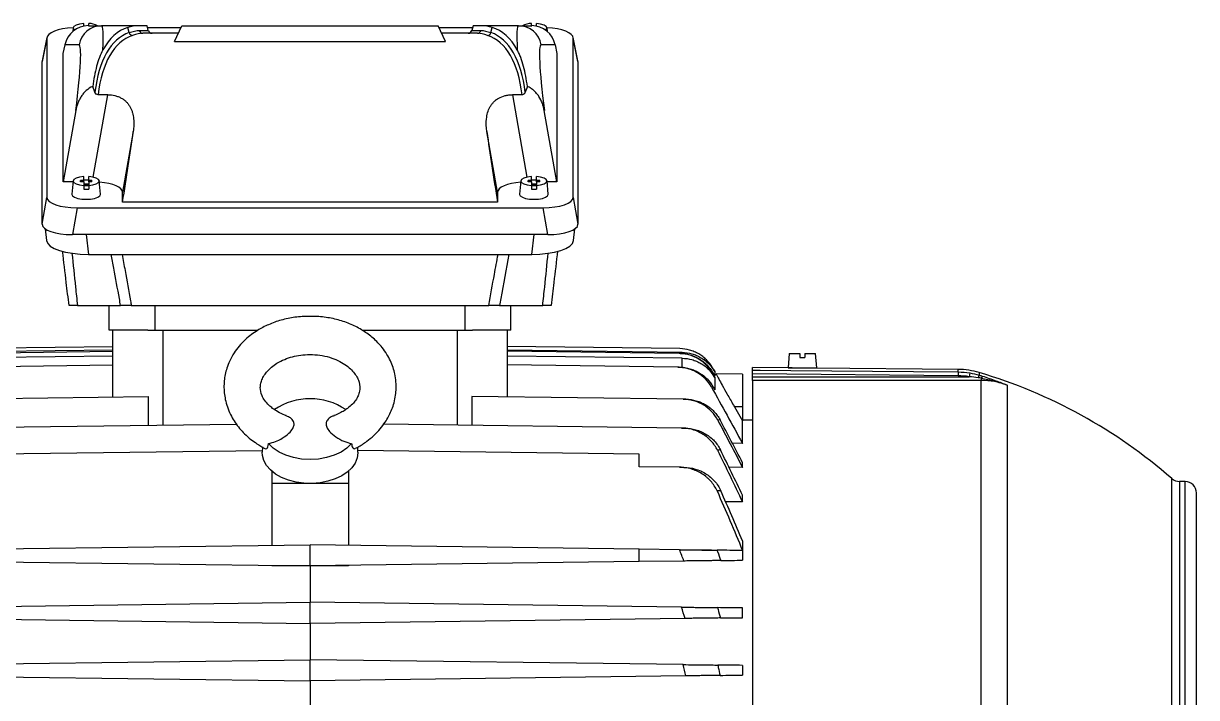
# Model space of a CAD drawing. Extents: x 49 to 1791, y 27 to 1041.
# Drawn here: x 232.2 to 538.8, y 534.9 to 710.9 of the extents above; entities that cross this region are included whole.
import ezdxf

# ---------------------------------------------------------------- set-up
doc = ezdxf.new("R2010")
doc.units = 0
doc.layers.get('0').update_dxf_attribs({"linetype": 'CONTINUOUS'})

msp = doc.modelspace()

# ---------------------------------------------------------------- linework, layer by layer
at = {"color": 7, "linetype": 'CONTINUOUS'}
for p, q in [((245.21, 709.83), (245.11, 708.82)), ((247.98, 710.25), (247.98, 710.94)), ((249.19, 710.37), (252.66, 710.37)), ((249.28, 710.37), (249.28, 710.94)), ((262.04, 710.37), (252.66, 710.37)), ((259.86, 708.56), (259.53, 709.91)), ((264.53, 710.37), (262.04, 710.37)), ((272.72, 708.37), (263.41, 708.37)), ((264.86, 709.11), (264.53, 710.37)), ((273.4, 709.83), (264.67, 709.83)), ((271.73, 706.26), (273.65, 710.37)), ((273.65, 710.37), (340.61, 710.37)), ((342.53, 706.26), (340.61, 710.37)), ((349.59, 709.83), (340.86, 709.83)), ((350.85, 708.37), (341.54, 708.37)), ((349.73, 710.37), (349.4, 709.11)), ((352.22, 710.37), (349.73, 710.37)), ((361.6, 710.37), (352.22, 710.37)), ((354.4, 708.56), (354.73, 709.91)), ((361.6, 710.37), (365.07, 710.37)), ((364.98, 710.37), (364.98, 710.94)), ((366.28, 710.25), (366.28, 710.94)), ((369.15, 708.82), (369.05, 709.83)), ((238.36, 707.13), (237.13, 700.98)), ((238.38, 707.32), (237.15, 701.17)), ((238.36, 707.13), (238.36, 665.48)), ((242.63, 703.07), (243.09, 705.35)), ((246.75, 705.35), (243.09, 705.35)), ((271.73, 706.26), (342.53, 706.26)), ((371.17, 705.35), (367.51, 705.35)), ((371.17, 705.35), (371.63, 703.07)), ((377.11, 701.17), (375.88, 707.32)), ((375.9, 665.48), (375.9, 707.13)), ((377.13, 700.98), (375.9, 707.13)), ((242.63, 669.55), (242.63, 703.07)), ((371.63, 703.07), (371.63, 669.55)), ((237.13, 658.48), (237.13, 700.98)), ((377.13, 700.98), (377.13, 658.48)), ((250.91, 692.98), (250.34, 694.48)), ((363.92, 694.48), (363.35, 692.98)), ((254.27, 692.33), (251.75, 692.33)), ((362.51, 692.33), (359.99, 692.33)), ((245.92, 688.19), (242.63, 669.55)), ((371.63, 669.55), (368.34, 688.19)), ((260.93, 682.72), (258.13, 666.85)), ((356.13, 666.85), (353.33, 682.72)), ((245.18, 669.55), (242.63, 669.55)), ((245.21, 669.81), (244.88, 666.34)), ((247.98, 669.95), (247.13, 669.95)), ((247.13, 669.61), (247.13, 669.95)), ((247.13, 669.95), (247.42, 669.61)), ((247.98, 669.61), (247.13, 669.61)), ((247.98, 669.95), (247.98, 670.93)), ((247.98, 669.61), (247.98, 669.95)), ((247.98, 669.61), (247.98, 668.63)), ((247.98, 669.01), (248.13, 669.01)), ((247.98, 668.95), (248.13, 668.77)), ((247.98, 668.67), (248.13, 668.67)), ((247.98, 668.63), (247.98, 667.66)), ((248.13, 669.08), (249.13, 669.08)), ((248.13, 669.01), (248.13, 669.08)), ((248.13, 669.01), (248.13, 668.77)), ((248.13, 668.67), (248.13, 668.77)), ((249.13, 668.77), (248.13, 668.77)), ((248.13, 668.6), (248.13, 668.67)), ((248.13, 668.6), (249.13, 668.6)), ((249.13, 669.01), (249.13, 669.08)), ((249.13, 669.01), (249.13, 668.77)), ((249.13, 669.01), (249.28, 669.01)), ((249.28, 668.95), (249.13, 668.77)), ((249.13, 668.67), (249.13, 668.77)), ((249.13, 668.6), (249.13, 668.67)), ((249.13, 668.67), (249.28, 668.67)), ((249.28, 669.95), (249.28, 670.93)), ((250.13, 669.95), (249.28, 669.95)), ((249.28, 669.61), (249.28, 669.95)), ((249.28, 669.61), (249.28, 668.63)), ((250.13, 669.61), (249.28, 669.61)), ((249.28, 668.63), (249.28, 667.66)), ((250.13, 669.95), (249.84, 669.61)), ((250.13, 669.61), (250.13, 669.95)), ((252.38, 666.34), (252.05, 669.81)), ((362.21, 669.81), (361.88, 666.34)), ((364.98, 669.95), (364.13, 669.95)), ((364.13, 669.61), (364.13, 669.95)), ((364.13, 669.95), (364.42, 669.61)), ((364.98, 669.61), (364.13, 669.61)), ((364.98, 669.95), (364.98, 670.93)), ((364.98, 669.61), (364.98, 669.95)), ((364.98, 669.61), (364.98, 668.63)), ((364.98, 669.01), (365.13, 669.01)), ((364.98, 668.95), (365.13, 668.77)), ((364.98, 668.67), (365.13, 668.67)), ((364.98, 668.63), (364.98, 667.66)), ((365.13, 669.08), (366.13, 669.08)), ((365.13, 669.01), (365.13, 669.08)), ((365.13, 669.01), (365.13, 668.77)), ((365.13, 668.67), (365.13, 668.77)), ((366.13, 668.77), (365.13, 668.77)), ((365.13, 668.6), (365.13, 668.67)), ((365.13, 668.6), (366.13, 668.6)), ((366.13, 669.01), (366.13, 669.08)), ((366.13, 669.01), (366.13, 668.77)), ((366.13, 669.01), (366.28, 669.01)), ((366.28, 668.95), (366.13, 668.77)), ((366.13, 668.67), (366.13, 668.77)), ((366.13, 668.6), (366.13, 668.67)), ((366.13, 668.67), (366.28, 668.67)), ((366.28, 669.95), (366.28, 670.93)), ((367.13, 669.95), (366.28, 669.95)), ((366.28, 669.61), (366.28, 669.95)), ((366.28, 669.61), (366.28, 668.63)), ((367.13, 669.61), (366.28, 669.61)), ((366.28, 668.63), (366.28, 667.66)), ((367.13, 669.95), (366.84, 669.61)), ((367.13, 669.61), (367.13, 669.95)), ((369.38, 666.34), (369.05, 669.81)), ((371.63, 669.55), (369.08, 669.55)), ((237.13, 658.48), (238.36, 665.48)), ((258.13, 664.25), (258.13, 666.85)), ((356.13, 666.85), (356.13, 664.25)), ((375.9, 665.48), (377.13, 658.48)), ((246.24, 662.79), (245.01, 655.79)), ((246.24, 662.79), (368.02, 662.79)), ((356.13, 664.25), (258.13, 664.25)), ((369.25, 655.79), (368.02, 662.79)), ((237.91, 657.3), (238.27, 654.21)), ((375.99, 654.21), (376.35, 657.3)), ((369.25, 655.79), (245.01, 655.79)), ((249.2, 650.62), (365.06, 650.62)), ((246.34, 637.3), (257.62, 637.3)), ((254.63, 630.8), (254.63, 637.3)), ((260.42, 637.3), (353.84, 637.3)), ((266.63, 630.8), (266.63, 637.3)), ((347.63, 630.8), (347.63, 637.3)), ((356.64, 637.3), (367.92, 637.3)), ((359.63, 630.8), (359.63, 637.3)), ((264.71, 630.8), (254.63, 630.8)), ((255.63, 613.4), (255.63, 630.8)), ((264.71, 630.8), (268.63, 630.8)), ((268.63, 630.8), (293.47, 630.8)), ((320.78, 630.8), (345.63, 630.8)), ((345.63, 630.8), (349.55, 630.8)), ((359.63, 630.8), (349.55, 630.8)), ((358.63, 630.8), (358.63, 613.4)), ((255.63, 625.61), (209.92, 625.02)), ((210.49, 626.01), (255.63, 626.6)), ((403.77, 626.01), (358.63, 626.6)), ((404.34, 625.02), (358.63, 625.61)), ((255.63, 624.01), (209.92, 623.5)), ((210.71, 624.75), (255.63, 625.34)), ((403.55, 624.75), (358.63, 625.34)), ((404.34, 623.5), (358.63, 624.01)), ((432.35, 624.7), (432.03, 621)), ((432.35, 624.7), (435.13, 624.7)), ((435.13, 624.7), (435.13, 623.7)), ((435.13, 623.7), (436.43, 623.7)), ((436.43, 624.7), (436.43, 623.7)), ((436.43, 624.7), (439.21, 624.7)), ((439.53, 621), (439.21, 624.7)), ((211.01, 621.15), (255.63, 621.74)), ((403.25, 621.15), (358.63, 621.74)), ((412.87, 618.46), (412.16, 619.69)), ((412.87, 620.02), (412.3, 621.01)), ((412.39, 619.7), (412.87, 618.86)), ((412.87, 620.02), (412.87, 618.86)), ((420.13, 619.32), (413.24, 619.41)), ((420.13, 619.32), (420.13, 610.8)), ((432.82, 620.96), (422.78, 621.05)), ((422.78, 620.39), (422.78, 621.05)), ((476.47, 618.92), (422.78, 619.39)), ((422.78, 618.67), (422.78, 619.39)), ((432.03, 621), (435.78, 621)), ((435.78, 621), (439.53, 621)), ((476.48, 620.58), (438.74, 620.91)), ((476.48, 619.92), (476.47, 618.92)), ((479.54, 619.65), (479.38, 618.67)), ((412.87, 618.46), (412.87, 615.24)), ((422.78, 618.67), (479.38, 618.67)), ((422.78, 617.68), (422.78, 618.67)), ((482.51, 617.68), (422.78, 617.68)), ((422.78, 617.68), (422.78, 505.68)), ((482.51, 618.27), (482.51, 617.68)), ((482.51, 505.68), (482.51, 617.68)), ((489.28, 616.49), (489.28, 505.69)), ((209.66, 612.8), (264.88, 613.52)), ((264.88, 605.98), (264.88, 613.52)), ((349.38, 613.52), (349.38, 605.98)), ((404.6, 612.8), (349.38, 613.52)), ((412.47, 615.96), (412.87, 615.24)), ((418.02, 610.8), (420.13, 607.14)), ((420.13, 610.8), (418.02, 610.8)), ((420.13, 610.8), (420.13, 607.14)), ((422.78, 607.28), (420.13, 607.33)), ((420.13, 601.26), (420.13, 607.14)), ((210.06, 605.26), (287.88, 606.28)), ((404.2, 605.26), (326.37, 606.28)), ((420.13, 601.26), (417.46, 601.3)), ((221.13, 598.46), (294.65, 599.42)), ((294.68, 600.32), (294.63, 598.99)), ((319.63, 598.99), (319.58, 600.3)), ((393.13, 598.46), (319.61, 599.42)), ((393.13, 595.16), (393.13, 598.46)), ((403.69, 595.02), (393.13, 595.16)), ((420.13, 594.98), (416.57, 595.03)), ((420.13, 594.98), (420.13, 596.22)), ((297.13, 593.99), (297.13, 590.78)), ((317.13, 593.99), (317.13, 590.78)), ((317.13, 590.78), (297.13, 590.78)), ((297.13, 590.78), (297.13, 574.62)), ((317.13, 590.78), (317.13, 574.62)), ((535.78, 591.3), (534.3, 591.3)), ((420.13, 585.95), (415.7, 586.01)), ((420.13, 585.95), (420.13, 587.71)), ((538.78, 393.3), (538.78, 588.3)), ((221.13, 573.62), (307.13, 574.75)), ((307.13, 569.25), (307.13, 574.75)), ((393.13, 573.62), (307.13, 574.75)), ((393.13, 570.37), (393.13, 573.62)), ((403.69, 573.48), (393.13, 573.62)), ((420.13, 573.29), (403.95, 573.48)), ((420.13, 575.76), (420.13, 573.29)), ((420.13, 573.27), (420.13, 570.73)), ((221.13, 570.37), (307.13, 569.25)), ((393.13, 570.37), (307.13, 569.25)), ((404.81, 570.53), (393.13, 570.37)), ((297.13, 569.38), (297.13, 569.25)), ((307.13, 569.25), (297.13, 569.25)), ((307.13, 569.25), (307.13, 559.75)), ((317.13, 569.25), (307.13, 569.25)), ((317.13, 569.38), (317.13, 569.25)), ((210.06, 558.48), (307.13, 559.75)), ((307.13, 554.25), (307.13, 559.75)), ((404.2, 558.48), (307.13, 559.75)), ((420.13, 555.73), (420.13, 558.27)), ((209.15, 555.53), (307.13, 554.25)), ((405.11, 555.53), (307.13, 554.25)), ((307.13, 554.25), (307.13, 544.75)), ((209.66, 543.47), (307.13, 544.75)), ((307.13, 539.25), (307.13, 544.75)), ((404.6, 543.47), (307.13, 544.75)), ((420.13, 543.27), (420.13, 540.73)), ((208.95, 540.53), (307.13, 539.25)), ((405.31, 540.53), (307.13, 539.25)), ((307.13, 539.25), (307.13, 529.75))]:
    msp.add_line(p, q, dxfattribs=at)
at = {"color": 8, "linetype": 'CONTINUOUS'}
for p, q in [((262.49, 709.11), (264.86, 709.11)), ((349.4, 709.11), (351.77, 709.11)), ((250.47, 670.77), (254.27, 692.33)), ((359.99, 692.33), (363.79, 670.77)), ((248.6, 655.79), (249.2, 650.62)), ((365.06, 650.62), (365.66, 655.79)), ((268.63, 630.8), (268.63, 606.03)), ((345.63, 606.03), (345.63, 630.8)), ((404.34, 624.8), (404.34, 625.02)), ((404.34, 621.15), (404.34, 623.5)), ((476.48, 619.92), (476.48, 620.58)), ((481.99, 619.76), (481.99, 619.08)), ((532.33, 389.56), (532.33, 592.04)), ((534.3, 591.3), (534.3, 390.3)), ((535.78, 390.3), (535.78, 591.3))]:
    msp.add_line(p, q, dxfattribs=at)
at = {"color": 7, "linetype": 'CONTINUOUS', "flags": 128}
for points in [[(247.98, 710.94), (246.88, 710.8), (245.99, 710.54), (245.41, 710.19), (245.2, 709.79), (245.41, 709.4), (245.63, 709.23)], [(368.63, 709.23), (368.85, 709.4), (369.06, 709.79), (368.85, 710.19), (368.27, 710.54), (367.38, 710.8), (366.28, 710.94)], [(247.98, 670.93), (246.88, 670.78), (245.99, 670.52), (245.41, 670.17), (245.2, 669.78), (245.41, 669.38), (245.99, 669.03), (246.88, 668.77), (247.98, 668.63)], [(249.28, 668.63), (250.38, 668.77), (251.27, 669.03), (251.85, 669.38), (252.06, 669.78), (251.85, 670.17), (251.27, 670.52), (250.38, 670.78), (249.28, 670.93)], [(364.98, 670.93), (363.88, 670.78), (362.99, 670.52), (362.41, 670.17), (362.2, 669.78), (362.41, 669.38), (362.99, 669.03), (363.88, 668.77), (364.98, 668.63)], [(366.28, 668.63), (367.38, 668.77), (368.27, 669.03), (368.85, 669.38), (369.06, 669.78), (368.85, 670.17), (368.27, 670.52), (367.38, 670.78), (366.28, 670.93)], [(244.88, 666.34), (244.88, 666.3), (245.06, 665.9), (245.6, 665.55), (246.43, 665.26), (247.47, 665.08), (248.63, 665.02), (249.79, 665.08), (250.83, 665.26), (251.66, 665.55), (252.2, 665.9), (252.38, 666.3), (252.38, 666.34)], [(361.88, 666.34), (361.88, 666.3), (362.06, 665.9), (362.6, 665.55), (363.43, 665.26), (364.47, 665.08), (365.63, 665.02), (366.79, 665.08), (367.83, 665.26), (368.66, 665.55), (369.2, 665.9), (369.38, 666.3), (369.38, 666.34)], [(422.78, 620.39), (424.78, 620.37), (432.78, 620.3), (464.78, 620.02), (476.48, 619.92)], [(317.97, 601.22), (316.76, 600.03), (315.24, 599), (313.45, 598.16), (311.46, 597.55), (309.33, 597.17), (307.13, 597.04), (304.93, 597.17), (302.8, 597.55), (300.81, 598.16), (299.02, 599), (297.5, 600.03), (296.29, 601.22)], [(319.63, 598.99), (319.63, 598.81), (319.45, 597.45), (318.92, 596.13), (318.04, 594.89), (316.86, 593.76), (315.39, 592.78), (313.68, 591.97), (311.79, 591.36), (309.76, 590.96), (307.66, 590.78), (305.54, 590.84), (303.47, 591.13), (301.5, 591.64), (299.7, 592.35), (298.11, 593.25), (296.77, 594.31), (295.74, 595.5), (295.03, 596.79), (294.68, 598.13), (294.63, 598.99)]]:
    msp.add_lwpolyline(points, dxfattribs=at)
at = {"color": 7, "linetype": 'CONTINUOUS'}
for centre, radius, start, end in [((252.66, 704.38), 5.99, 90.0408, 170.6705), ((249.23, 705.7), 5.24, 62.8977, 89.42), ((260.83, 708.83), 1.01, 195.7312, 264.2164), ((263.43, 709.33), 0.962, 193.2799, 269.0569), ((265.83, 709.37), 1, 195, 270), ((348.43, 709.37), 1, 270, 345), ((350.83, 709.33), 0.962, 270.9431, 346.7201), ((353.43, 708.83), 1.01, 275.7836, 344.2688), ((361.6, 704.38), 5.99, 9.3295, 89.9592), ((365.03, 705.7), 5.24, 90.58, 117.1023), ((248.63, 659.86), 10.18, 86.34, 93.66), ((365.63, 659.86), 10.18, 86.34, 93.66), ((248.63, 677.82), 10.18, 266.34, 273.66), ((365.63, 677.82), 10.18, 266.34, 273.66), ((476.31, 600.58), 20, 73.4951, 89.5), ((443.78, 490.8), 134.5, 48.8272, 73.4951), ((484.29, 617.73), 2.66, 149.4166, 165.3526), ((483.89, 617.91), 1.42, 139.6827, 165.0467), ((307.13, 596.21), 16.72, 56.0988, 123.8956), ((534.3, 594.3), 3, 228.8272, 270), ((535.78, 588.3), 3, 0, 90)]:
    msp.add_arc(centre, radius, start, end, dxfattribs=at)
for centre, major_axis, ratio, start_param, end_param in [((246.49, 707.05), (8.12, -0.09), 0.341823, 1.733601, 3.145584), ((248.98, 704.37), (4.47, 4.17), 0.965767, 0.802769, 2.209656), ((276.88, 663.11), (-17.21, 45.38), 0.438201, 6.27378, 6.982569), ((245.86, 663.37), (6.81, 47), 0.051529, 5.765691, 6.290653), ((276.6, 663.37), (-17.58, 46.36), 0.438201, 6.25792, 6.643505), ((337.38, 663.11), (17.21, 45.38), 0.438201, 5.583802, 6.292591), ((337.66, 663.37), (17.58, 46.36), 0.438201, 5.922866, 6.308451), ((368.4, 663.37), (-6.81, 47), 0.051529, 6.275717, 6.800679), ((365.28, 704.37), (4.47, -4.17), 0.965767, 0.931936, 2.338824), ((367.77, 707.05), (8.12, 0.09), 0.341823, 6.279194, 7.691177), ((239.95, 664.35), (6.82, 41), 0.05869, 5.342681, 6.292944), ((277.75, 663.37), (-17.37, 44.33), 0.445399, 6.265682, 6.982101), ((336.51, 663.37), (17.37, 44.33), 0.445399, 5.584269, 6.300688), ((374.31, 664.35), (-6.82, 41), 0.05869, 6.273426, 7.22369), ((245.25, 700.89), (8.12, -0.09), 0.341823, 3.077284, 3.145584), ((369.01, 700.89), (8.12, 0.09), 0.341823, 6.279194, 6.347494), ((255.27, 663.37), (7.48, 45), 0.05869, 4.741691, 5.166662), ((358.99, 663.37), (-7.48, 45), 0.05869, 1.116523, 1.541494), ((250.01, 666.77), (8.12, 0.09), 0.341823, 6.279194, 7.591134), ((364.25, 666.77), (8.12, -0.09), 0.341823, 1.833644, 3.145584), ((246.49, 665.57), (8.12, 0.09), 0.341823, 3.137601, 4.678239), ((367.77, 665.57), (8.12, -0.09), 0.341823, 4.746539, 6.287177), ((245.25, 658.57), (8.12, 0.09), 0.341823, 3.137601, 4.678239), ((369.01, 658.57), (8.12, -0.09), 0.341823, 4.746539, 6.287177), ((249.32, 654.41), (11.06, 0.05), 0.341994, 3.179881, 4.700015), ((364.94, 654.41), (11.06, -0.05), 0.341994, 4.724763, 6.244897)]:
    msp.add_ellipse(centre, major_axis=major_axis, ratio=ratio, start_param=start_param, end_param=end_param, dxfattribs=at)
for points in [[(262.04, 710.37), (261.32, 710.37), (260.48, 710.21), (259.53, 709.91)], [(259.86, 708.56), (260.86, 708.92), (261.74, 709.11), (262.49, 709.11)], [(263.41, 708.37), (262.64, 708.37), (261.75, 708.18), (260.73, 707.83)], [(353.53, 707.83), (352.51, 708.18), (351.62, 708.37), (350.85, 708.37)], [(351.77, 709.11), (352.52, 709.11), (353.4, 708.92), (354.4, 708.56)], [(354.73, 709.91), (353.78, 710.21), (352.94, 710.37), (352.22, 710.37)], [(403.25, 621.15), (403.42, 621.15), (403.58, 621.15), (403.74, 621.15)], [(412.3, 621.01), (412.3, 621.01), (412.3, 621.01), (412.3, 621.01)], [(476.48, 619.92), (477.51, 619.91), (478.53, 619.82), (479.54, 619.65)], [(479.54, 619.65), (480.37, 619.52), (481.19, 619.33), (481.99, 619.08)], [(479.38, 618.67), (478.42, 618.83), (477.45, 618.91), (476.47, 618.92)], [(481.71, 618.4), (480.93, 618.52), (480.16, 618.61), (479.38, 618.67)], [(482.51, 618.27), (482.24, 618.32), (481.98, 618.36), (481.71, 618.4)], [(481.99, 619.08), (482.26, 619), (482.53, 618.91), (482.8, 618.83)], [(482.8, 618.83), (483.99, 618.45), (485.15, 618.05), (486.3, 617.63)], [(486.3, 617.63), (487.3, 617.26), (488.3, 616.88), (489.28, 616.49)], [(412.04, 615.94), (414.75, 611.05), (417.45, 606.16), (420.13, 601.26)], [(404.6, 612.8), (404.84, 612.79), (405.08, 612.79), (405.31, 612.79)], [(413.66, 607.35), (415.83, 603.24), (417.99, 599.11), (420.13, 594.98)], [(420.13, 596.22), (418.19, 599.95), (416.24, 603.67), (414.27, 607.38)], [(404.2, 605.26), (404.51, 605.26), (404.81, 605.25), (405.11, 605.25)], [(413.59, 599.5), (415.8, 595), (417.99, 590.49), (420.13, 585.95)], [(420.13, 587.71), (418.24, 591.66), (416.32, 595.6), (414.38, 599.54)], [(403.69, 595.02), (404.06, 595.01), (404.44, 595.01), (404.81, 595)], [(413.48, 588.83), (415.77, 583.68), (417.99, 578.51), (420.13, 573.29)], [(420.13, 575.76), (418.29, 580.15), (416.4, 584.52), (414.46, 588.87)], [(404.81, 570.53), (404.44, 571.51), (404.06, 572.5), (403.69, 573.48)], [(420.13, 573.27), (417.99, 573.3), (415.77, 573.33), (413.48, 573.36)], [(414.46, 570.65), (416.4, 570.68), (418.29, 570.7), (420.13, 570.73)], [(405.11, 555.53), (404.81, 556.51), (404.51, 557.5), (404.2, 558.48)], [(420.13, 558.27), (417.99, 558.3), (415.8, 558.33), (413.59, 558.35)], [(414.38, 555.65), (416.32, 555.68), (418.24, 555.7), (420.13, 555.73)], [(405.31, 540.53), (405.08, 541.51), (404.84, 542.49), (404.6, 543.47)], [(420.13, 543.27), (417.99, 543.3), (415.83, 543.33), (413.66, 543.35)], [(414.27, 540.65), (416.24, 540.68), (418.19, 540.7), (420.13, 540.73)]]:
    msp.add_open_spline(points, degree=3, dxfattribs=at)
for points, knots in [([(252.98, 704.04), (252.65, 703.43), (252.35, 702.75), (251.81, 701.32), (251.57, 700.55), (251.14, 698.95), (250.95, 698.1), (250.61, 696.34), (250.46, 695.42), (250.34, 694.48)], [0, 0, 0, 0, 0.25, 0.25, 0.5, 0.5, 0.75, 0.75, 1, 1, 1, 1]), ([(363.92, 694.48), (363.68, 696.37), (363.34, 698.12), (362.69, 700.54), (362.45, 701.31), (362.05, 702.39), (361.9, 702.74), (361.6, 703.41), (361.45, 703.73), (361.28, 704.04)], [0, 0, 0, 0, 0.5, 0.5, 0.75, 0.75, 0.875, 0.875, 1, 1, 1, 1]), ([(250.34, 694.48), (249.71, 694.22), (249.14, 693.86), (248.38, 693.19), (248.15, 692.95), (247.72, 692.44), (247.52, 692.17), (247.15, 691.61), (246.98, 691.32), (246.69, 690.72), (246.55, 690.42), (246.21, 689.49), (246.03, 688.85), (245.92, 688.19)], [0, 0, 0, 0, 0.25, 0.25, 0.375, 0.375, 0.5, 0.5, 0.625, 0.625, 0.75, 0.75, 1, 1, 1, 1]), ([(251.75, 692.33), (251.56, 692.33), (251.37, 692.4), (251.08, 692.64), (250.98, 692.81), (250.91, 692.98)], [0, 0, 0, 0, 0.5, 0.5, 1, 1, 1, 1]), ([(363.35, 692.98), (363.31, 692.89), (363.27, 692.81), (363.17, 692.66), (363.1, 692.58), (362.96, 692.46), (362.88, 692.41), (362.7, 692.35), (362.61, 692.33), (362.51, 692.33)], [0, 0, 0, 0, 0.25, 0.25, 0.5, 0.5, 0.75, 0.75, 1, 1, 1, 1]), ([(368.34, 688.19), (368.23, 688.85), (368.06, 689.49), (367.59, 690.73), (367.29, 691.33), (366.75, 692.17), (366.55, 692.44), (366.11, 692.94), (365.88, 693.19), (365.37, 693.63), (365.11, 693.83), (364.54, 694.19), (364.24, 694.35), (363.92, 694.48)], [0, 0, 0, 0, 0.25, 0.25, 0.5, 0.5, 0.625, 0.625, 0.75, 0.75, 0.875, 0.875, 1, 1, 1, 1]), ([(254.27, 692.33), (254.9, 692.33), (255.52, 692.26), (256.43, 692.03), (256.72, 691.94), (257.28, 691.72), (257.55, 691.59), (258.06, 691.31), (258.31, 691.14), (258.76, 690.8), (258.96, 690.61), (259.35, 690.21), (259.53, 690), (259.85, 689.56), (260, 689.34), (260.25, 688.87), (260.37, 688.63), (260.57, 688.13), (260.65, 687.88), (260.87, 687.11), (260.97, 686.58), (261.08, 685.51), (261.09, 684.96), (261.06, 683.84), (261, 683.28), (260.93, 682.72)], [0, 0, 0, 0, 0.125, 0.125, 0.1875, 0.1875, 0.25, 0.25, 0.3125, 0.3125, 0.375, 0.375, 0.4375, 0.4375, 0.5, 0.5, 0.5625, 0.5625, 0.625, 0.625, 0.75, 0.75, 0.875, 0.875, 1, 1, 1, 1]), ([(353.33, 682.72), (353.18, 683.85), (353.13, 684.95), (353.29, 686.56), (353.38, 687.09), (353.68, 688.13), (353.87, 688.62), (354.26, 689.33), (354.4, 689.56), (354.73, 690), (354.9, 690.21), (355.29, 690.6), (355.49, 690.79), (355.94, 691.14), (356.19, 691.3), (356.96, 691.73), (357.52, 691.95), (358.42, 692.18), (358.73, 692.24), (359.36, 692.31), (359.67, 692.33), (359.99, 692.33)], [0, 0, 0, 0, 0.25, 0.25, 0.375, 0.375, 0.5, 0.5, 0.5625, 0.5625, 0.625, 0.625, 0.6875, 0.6875, 0.75, 0.75, 0.875, 0.875, 0.9375, 0.9375, 1, 1, 1, 1]), ([(244.14, 637.3), (243.9, 639.29), (243.34, 644.01), (242.78, 648.72), (242.46, 651.45)], [0, 0, 0, 0, 0.421611, 1, 1, 1, 1]), ([(371.81, 651.49), (371.48, 648.76), (370.92, 644.03), (370.36, 639.29), (370.12, 637.3)], [0, 0, 0, 0, 0.578744, 1, 1, 1, 1]), ([(246.34, 637.3), (246.16, 637.3), (245.99, 637.3), (245.68, 637.3), (245.52, 637.3), (245.24, 637.3), (245.11, 637.3), (244.87, 637.3), (244.76, 637.3), (244.57, 637.3), (244.49, 637.3), (244.35, 637.3), (244.29, 637.3), (244.16, 637.3), (244.12, 637.3), (244.14, 637.3)], [0, 0, 0, 0, 0.125, 0.125, 0.25, 0.25, 0.375, 0.375, 0.5, 0.5, 0.625, 0.625, 0.75, 0.75, 1, 1, 1, 1]), ([(260.42, 637.3), (260.24, 637.3), (260.07, 637.3), (259.72, 637.3), (259.55, 637.3), (259.22, 637.3), (259.07, 637.3), (258.77, 637.3), (258.63, 637.3), (258.25, 637.3), (258.05, 637.3), (257.75, 637.3), (257.66, 637.3), (257.62, 637.3)], [0, 0, 0, 0, 0.125, 0.125, 0.25, 0.25, 0.375, 0.375, 0.5, 0.5, 0.75, 0.75, 1, 1, 1, 1]), ([(356.64, 637.3), (356.6, 637.3), (356.51, 637.3), (356.21, 637.3), (356.01, 637.3), (355.5, 637.3), (355.21, 637.3), (354.71, 637.3), (354.54, 637.3), (354.2, 637.3), (354.02, 637.3), (353.84, 637.3)], [0, 0, 0, 0, 0.25, 0.25, 0.5, 0.5, 0.75, 0.75, 0.875, 0.875, 1, 1, 1, 1]), ([(370.12, 637.3), (370.14, 637.3), (370.1, 637.3), (369.97, 637.3), (369.91, 637.3), (369.77, 637.3), (369.69, 637.3), (369.5, 637.3), (369.4, 637.3), (369.16, 637.3), (369.03, 637.3), (368.74, 637.3), (368.59, 637.3), (368.27, 637.3), (368.1, 637.3), (367.92, 637.3)], [0, 0, 0, 0, 0.25, 0.25, 0.375, 0.375, 0.5, 0.5, 0.625, 0.625, 0.75, 0.75, 0.875, 0.875, 1, 1, 1, 1]), ([(318.92, 599.98), (319.14, 600.08), (320.23, 600.58), (321.86, 601.71), (323.84, 603.3), (325.44, 604.98), (326.71, 606.66), (327.65, 608.23), (328.39, 609.79), (329, 611.49), (329.43, 613.3), (329.65, 615.28), (329.63, 617.3), (329.34, 619.28), (328.83, 621.12), (328.14, 622.85), (327.2, 624.6), (325.77, 626.63), (323.71, 628.77), (320.98, 630.79), (317.9, 632.4), (314.49, 633.6), (310.83, 634.32), (307, 634.51), (303.2, 634.29), (299.58, 633.54), (296.29, 632.36), (293.73, 631.02), (291.77, 629.68), (290.13, 628.32), (288.6, 626.72), (287.21, 624.85), (286.14, 622.91), (285.39, 621.02), (284.93, 619.26), (284.67, 617.57), (284.6, 615.79), (284.73, 614.02), (285.07, 612.17), (285.66, 610.27), (286.5, 608.42), (287.52, 606.7), (288.67, 605.17), (290.05, 603.68), (291.56, 602.34), (293.34, 601.08), (294.57, 600.28), (295.32, 599.95), (295.33, 599.94)], [0, 0, 0, 0, 0.0066116, 0.0325885, 0.0546762, 0.0784594, 0.0986482, 0.1156886, 0.1317722, 0.1487357, 0.1684648, 0.1866346, 0.2076893, 0.2285341, 0.2459128, 0.2642521, 0.2832953, 0.3046701, 0.3371687, 0.3690575, 0.4011624, 0.4336927, 0.467021, 0.501159, 0.534981, 0.5680514, 0.6000526, 0.6299378, 0.6486568, 0.6676929, 0.6912908, 0.7122996, 0.7355982, 0.7560859, 0.7725564, 0.7899893, 0.8071311, 0.8252841, 0.8424477, 0.8629586, 0.8838392, 0.9016073, 0.9205263, 0.9386414, 0.9595537, 0.9775544, 0.9996649, 1, 1, 1, 1]), ([(412.3, 621.01), (411.86, 621.76), (411.34, 622.44), (410.43, 623.36), (410.1, 623.65), (409.42, 624.18), (409.06, 624.42), (408.32, 624.85), (407.94, 625.04), (407.14, 625.38), (406.73, 625.53), (405.49, 625.87), (404.64, 625.99), (403.77, 626.01)], [0, 0, 0, 0, 0.25, 0.25, 0.375, 0.375, 0.5, 0.5, 0.625, 0.625, 0.75, 0.75, 1, 1, 1, 1]), ([(300.92, 608.53), (300.8, 608.56), (299.98, 608.81), (298.77, 609.46), (297.39, 610.33), (296.2, 611.34), (295.23, 612.46), (294.33, 614.05), (294.05, 615.5), (294.22, 616.95), (294.61, 618.13), (295.28, 619.29), (296.12, 620.3), (297.15, 621.26), (298.55, 622.27), (300.4, 623.21), (302.5, 623.92), (304.75, 624.36), (307.14, 624.51), (309.7, 624.35), (312.21, 623.81), (314.43, 622.96), (316.26, 621.91), (317.71, 620.76), (318.79, 619.55), (319.54, 618.36), (320.15, 616.77), (320.21, 615.22), (319.73, 613.7), (319.11, 612.59), (318.23, 611.51), (317.16, 610.55), (315.98, 609.75), (314.81, 609.09), (313.86, 608.72), (313.37, 608.52)], [0, 0, 0, 0, 0.005422, 0.03684, 0.063178, 0.084611, 0.118643, 0.151312, 0.212063, 0.240611, 0.270657, 0.301872, 0.327449, 0.347565, 0.374945, 0.408136, 0.438777, 0.46775, 0.499595, 0.534368, 0.56936, 0.602598, 0.634012, 0.664158, 0.693322, 0.722297, 0.7523, 0.815305, 0.847791, 0.878036, 0.906768, 0.937391, 0.95499, 0.976461, 1, 1, 1, 1]), ([(412.16, 619.69), (411.73, 620.45), (411.2, 621.14), (410.28, 622.07), (409.95, 622.37), (409.26, 622.9), (408.9, 623.14), (408.16, 623.58), (407.77, 623.78), (406.96, 624.12), (406.55, 624.27), (405.29, 624.61), (404.43, 624.74), (403.55, 624.75)], [0, 0, 0, 0, 0.25, 0.25, 0.375, 0.375, 0.5, 0.5, 0.625, 0.625, 0.75, 0.75, 1, 1, 1, 1]), ([(403.81, 624.75), (404.69, 624.73), (405.54, 624.61), (406.8, 624.26), (407.21, 624.12), (408.01, 623.77), (408.4, 623.58), (409.14, 623.14), (409.5, 622.9), (410.19, 622.36), (410.52, 622.07), (411.43, 621.15), (411.95, 620.46), (412.39, 619.7)], [0, 0, 0, 0, 0.25, 0.25, 0.375, 0.375, 0.5, 0.5, 0.625, 0.625, 0.75, 0.75, 1, 1, 1, 1]), ([(404.34, 625.02), (405.21, 625.01), (406.06, 624.88), (407.3, 624.54), (407.72, 624.39), (408.51, 624.06), (408.89, 623.86), (409.63, 623.43), (409.99, 623.19), (410.68, 622.66), (411, 622.37), (411.91, 621.45), (412.43, 620.77), (412.87, 620.02)], [0, 0, 0, 0, 0.25, 0.25, 0.375, 0.375, 0.5, 0.5, 0.625, 0.625, 0.75, 0.75, 1, 1, 1, 1]), ([(404.34, 623.5), (405.21, 623.49), (406.06, 623.37), (407.31, 623.02), (407.73, 622.87), (408.52, 622.53), (408.91, 622.33), (409.65, 621.9), (410, 621.65), (410.69, 621.12), (411.01, 620.82), (411.92, 619.9), (412.43, 619.22), (412.87, 618.46)], [0, 0, 0, 0, 0.25, 0.25, 0.375, 0.375, 0.5, 0.5, 0.625, 0.625, 0.75, 0.75, 1, 1, 1, 1]), ([(412.04, 615.94), (411.6, 616.73), (411.07, 617.44), (410.14, 618.4), (409.8, 618.7), (409.1, 619.25), (408.73, 619.5), (407.97, 619.95), (407.57, 620.15), (406.74, 620.51), (406.32, 620.65), (405.46, 620.89), (405.03, 620.98), (404.15, 621.11), (403.7, 621.15), (403.25, 621.15)], [0, 0, 0, 0, 0.25, 0.25, 0.375, 0.375, 0.5, 0.5, 0.625, 0.625, 0.75, 0.75, 0.875, 0.875, 1, 1, 1, 1]), ([(403.74, 621.15), (404.64, 621.13), (405.51, 621.01), (406.79, 620.65), (407.22, 620.5), (408.03, 620.15), (408.43, 619.95), (409.19, 619.5), (409.55, 619.25), (410.25, 618.7), (410.58, 618.4), (411.51, 617.45), (412.03, 616.74), (412.47, 615.96)], [0, 0, 0, 0, 0.25, 0.25, 0.375, 0.375, 0.5, 0.5, 0.625, 0.625, 0.75, 0.75, 1, 1, 1, 1]), ([(412.39, 619.7), (412.34, 619.7), (412.3, 619.7), (412.26, 619.69), (412.23, 619.69), (412.2, 619.69), (412.16, 619.69)], [0, 0, 0, 0, 0.001642097, 0.001642097, 0.001642097, 0.002756049, 0.002756049, 0.002756049, 0.002756049]), ([(413.24, 619.37), (413.27, 619.33), (413.32, 619.23), (413.9, 618.15), (414.84, 616.44), (416.15, 614.07), (417.28, 612.08), (417.93, 610.95), (418.02, 610.8)], [0, 0, 0, 0, 0.159471, 0.3358401, 0.5228303, 0.7300696, 0.9629708, 1, 1, 1, 1]), ([(422.78, 619.39), (422.78, 619.52), (422.78, 619.64), (422.78, 619.87), (422.78, 619.97), (422.78, 620.25), (422.78, 620.36), (422.78, 620.39)], [0, 0, 0, 0, 0.25, 0.25, 0.5, 0.5, 1, 1, 1, 1]), ([(433.66, 620.94), (433.45, 620.94), (433.03, 620.95), (432.77, 620.96), (432.81, 620.96), (432.82, 620.96)], [0, 0, 0, 0, 0.427889, 0.855783, 1, 1, 1, 1]), ([(438.74, 620.91), (438.75, 620.91), (438.79, 620.91), (438.51, 620.9), (437.93, 620.9), (437.08, 620.89), (436.09, 620.9), (435.07, 620.91), (434.24, 620.92), (433.82, 620.93), (433.66, 620.94)], [0, 0, 0, 0, 0.05047, 0.193724, 0.336986, 0.480259, 0.623517, 0.766753, 0.910001, 1, 1, 1, 1]), ([(482.51, 618.27), (483.67, 618.09), (484.82, 617.85), (487.08, 617.26), (488.19, 616.9), (489.28, 616.49)], [0, 0, 0, 0, 0.5, 0.5, 1, 1, 1, 1]), ([(489.28, 616.49), (488.19, 616.88), (487.08, 617.18), (484.81, 617.58), (483.67, 617.68), (482.51, 617.68)], [0, 0, 0, 0, 0.5, 0.5, 1, 1, 1, 1]), ([(412.47, 615.96), (412.37, 615.96), (412.28, 615.95), (412.18, 615.95), (412.13, 615.94), (412.09, 615.94), (412.04, 615.94)], [0, 0, 0, 0, 0.001896294, 0.001896294, 0.001896294, 0.002780964, 0.002780964, 0.002780964, 0.002780964]), ([(413.66, 607.35), (413.23, 608.18), (412.69, 608.92), (411.73, 609.92), (411.38, 610.24), (410.66, 610.81), (410.28, 611.08), (409.49, 611.55), (409.08, 611.76), (408.22, 612.12), (407.79, 612.28), (406.9, 612.53), (406.45, 612.62), (405.54, 612.76), (405.07, 612.79), (404.6, 612.8)], [0, 0, 0, 0, 0.25, 0.25, 0.375, 0.375, 0.5, 0.5, 0.625, 0.625, 0.75, 0.75, 0.875, 0.875, 1, 1, 1, 1]), ([(405.31, 612.79), (406.24, 612.78), (407.14, 612.65), (408.46, 612.27), (408.9, 612.12), (409.74, 611.75), (410.14, 611.55), (410.92, 611.08), (411.3, 610.82), (412.02, 610.24), (412.36, 609.93), (412.99, 609.27), (413.28, 608.92), (413.81, 608.18), (414.06, 607.79), (414.27, 607.38)], [0, 0, 0, 0, 0.25, 0.25, 0.375, 0.375, 0.5, 0.5, 0.625, 0.625, 0.75, 0.75, 0.875, 0.875, 1, 1, 1, 1]), ([(296.29, 601.22), (296.89, 601.37), (298.15, 601.68), (300.01, 602.64), (301.58, 603.82), (302.62, 605.04), (303.03, 606.12), (302.84, 607.1), (302.13, 607.95), (301.3, 608.28), (300.89, 608.44)], [0, 0, 0, 0, 0.128509, 0.269799, 0.430756, 0.562057, 0.662477, 0.763247, 0.883858, 1, 1, 1, 1]), ([(313.4, 608.45), (313.14, 608.37), (312.4, 608.14), (311.65, 607.44), (311.23, 606.5), (311.42, 605.45), (312.27, 604.22), (313.81, 602.91), (315.84, 601.76), (317.3, 601.39), (317.97, 601.22)], [0, 0, 0, 0, 0.068079, 0.1995, 0.300096, 0.401065, 0.520918, 0.68765, 0.856509, 1, 1, 1, 1]), ([(414.27, 607.38), (414.12, 607.37), (413.97, 607.37), (413.81, 607.36), (413.76, 607.36), (413.71, 607.35), (413.66, 607.35)], [0, 0, 0, 0, 0.002106027, 0.002106027, 0.002106027, 0.002771251, 0.002771251, 0.002771251, 0.002771251]), ([(413.59, 599.5), (413.16, 600.37), (412.61, 601.16), (411.62, 602.23), (411.27, 602.56), (410.52, 603.17), (410.12, 603.44), (409.3, 603.94), (408.87, 604.17), (407.98, 604.55), (407.53, 604.71), (406.6, 604.98), (406.13, 605.08), (405.17, 605.22), (404.68, 605.26), (404.2, 605.26)], [0, 0, 0, 0, 0.25, 0.25, 0.375, 0.375, 0.5, 0.5, 0.625, 0.625, 0.75, 0.75, 0.875, 0.875, 1, 1, 1, 1]), ([(405.11, 605.25), (406.08, 605.24), (407.02, 605.1), (408.39, 604.71), (408.85, 604.54), (409.72, 604.16), (410.14, 603.94), (410.95, 603.45), (411.34, 603.17), (412.09, 602.56), (412.44, 602.24), (413.08, 601.54), (413.38, 601.17), (413.92, 600.38), (414.17, 599.97), (414.38, 599.54)], [0, 0, 0, 0, 0.25, 0.25, 0.375, 0.375, 0.5, 0.5, 0.625, 0.625, 0.75, 0.75, 0.875, 0.875, 1, 1, 1, 1]), ([(295.34, 599.95), (295.34, 599.94), (295.46, 599.78), (295.79, 599.87), (296.13, 600.26), (296.26, 600.83), (296.29, 601.18), (296.29, 601.22)], [0, 0, 0, 0, 0.015201, 0.370308, 0.666019, 0.96189, 1, 1, 1, 1]), ([(317.97, 601.22), (318.01, 600.92), (318.09, 600.31), (318.45, 599.88), (318.79, 599.78), (318.92, 599.95), (318.93, 599.97)], [0, 0, 0, 0, 0.303732, 0.608562, 0.966945, 1, 1, 1, 1]), ([(414.38, 599.54), (414.17, 599.53), (413.95, 599.52), (413.73, 599.5), (413.68, 599.5), (413.63, 599.5), (413.59, 599.5)], [0, 0, 0, 0, 0.002313669, 0.002313669, 0.002313669, 0.002816675, 0.002816675, 0.002816675, 0.002816675]), ([(413.48, 588.83), (413.07, 589.77), (412.51, 590.62), (411.66, 591.57), (411.49, 591.76), (411.12, 592.12), (410.93, 592.29), (410.35, 592.78), (409.93, 593.07), (409.07, 593.61), (408.61, 593.85), (407.68, 594.26), (407.2, 594.43), (406.22, 594.71), (405.72, 594.82), (404.71, 594.97), (404.2, 595.01), (403.69, 595.02)], [0, 0, 0, 0, 0.25, 0.25, 0.3125, 0.3125, 0.375, 0.375, 0.5, 0.5, 0.625, 0.625, 0.75, 0.75, 0.875, 0.875, 1, 1, 1, 1]), ([(404.81, 595), (405.82, 594.99), (406.81, 594.84), (408.26, 594.42), (408.74, 594.25), (409.66, 593.84), (410.1, 593.61), (410.95, 593.08), (411.36, 592.78), (412.14, 592.13), (412.5, 591.78), (413.16, 591.03), (413.46, 590.63), (414.01, 589.78), (414.25, 589.33), (414.46, 588.87)], [0, 0, 0, 0, 0.25, 0.25, 0.375, 0.375, 0.5, 0.5, 0.625, 0.625, 0.75, 0.75, 0.875, 0.875, 1, 1, 1, 1]), ([(414.46, 588.87), (414.18, 588.86), (413.9, 588.84), (413.61, 588.83), (413.57, 588.83), (413.53, 588.83), (413.48, 588.83)], [0, 0, 0, 0, 0.002495824, 0.002495824, 0.002495824, 0.002874365, 0.002874365, 0.002874365, 0.002874365]), ([(403.69, 573.48), (404.71, 573.47), (405.72, 573.46), (407.19, 573.44), (407.68, 573.43), (408.61, 573.42), (409.06, 573.41), (409.92, 573.4), (410.33, 573.4), (411.12, 573.39), (411.49, 573.38), (412.16, 573.37), (412.47, 573.37), (413.03, 573.36), (413.27, 573.36), (413.48, 573.36)], [0, 0, 0, 0, 0.25, 0.25, 0.375, 0.375, 0.5, 0.5, 0.625, 0.625, 0.75, 0.75, 0.875, 0.875, 1, 1, 1, 1]), ([(413.48, 573.36), (413.53, 573.24), (413.57, 573.12), (413.61, 573), (413.9, 572.22), (414.18, 571.44), (414.46, 570.65)], [0, 0, 0, 0, 0.000378543, 0.000378543, 0.000378543, 0.002874377, 0.002874377, 0.002874377, 0.002874377]), ([(414.46, 570.65), (414.05, 570.65), (413.5, 570.64), (412.67, 570.63), (412.49, 570.63), (412.13, 570.62), (411.95, 570.62), (411.37, 570.61), (410.97, 570.61), (410.11, 570.6), (409.66, 570.59), (408.75, 570.58), (408.27, 570.57), (407.31, 570.56), (406.82, 570.55), (405.82, 570.54), (405.31, 570.53), (404.81, 570.53)], [0, 0, 0, 0, 0.25, 0.25, 0.3125, 0.3125, 0.375, 0.375, 0.5, 0.5, 0.625, 0.625, 0.75, 0.75, 0.875, 0.875, 1, 1, 1, 1]), ([(404.2, 558.48), (405.17, 558.46), (406.12, 558.45), (407.52, 558.43), (407.98, 558.43), (408.86, 558.42), (409.29, 558.41), (410.11, 558.4), (410.51, 558.4), (411.26, 558.39), (411.62, 558.38), (412.27, 558.37), (412.57, 558.37), (413.12, 558.36), (413.37, 558.36), (413.59, 558.35)], [0, 0, 0, 0, 0.25, 0.25, 0.375, 0.375, 0.5, 0.5, 0.625, 0.625, 0.75, 0.75, 0.875, 0.875, 1, 1, 1, 1]), ([(413.59, 558.35), (413.63, 558.19), (413.68, 558.03), (413.73, 557.87), (413.95, 557.13), (414.17, 556.39), (414.38, 555.65)], [0, 0, 0, 0, 0.00050301, 0.00050301, 0.00050301, 0.002816691, 0.002816691, 0.002816691, 0.002816691]), ([(414.38, 555.65), (413.95, 555.65), (413.41, 555.64), (412.44, 555.63), (412.09, 555.62), (411.35, 555.61), (410.96, 555.61), (410.36, 555.6), (410.15, 555.6), (409.72, 555.59), (409.51, 555.59), (408.85, 555.58), (408.4, 555.57), (407.49, 555.56), (407.02, 555.56), (406.08, 555.54), (405.59, 555.54), (405.11, 555.53)], [0, 0, 0, 0, 0.25, 0.25, 0.375, 0.375, 0.5, 0.5, 0.5625, 0.5625, 0.625, 0.625, 0.75, 0.75, 0.875, 0.875, 1, 1, 1, 1]), ([(404.6, 543.47), (405.54, 543.46), (406.45, 543.45), (407.78, 543.43), (408.22, 543.42), (409.07, 543.41), (409.48, 543.41), (410.27, 543.4), (410.65, 543.39), (411.38, 543.38), (411.73, 543.38), (412.36, 543.37), (412.66, 543.37), (413.2, 543.36), (413.44, 543.36), (413.66, 543.35)], [0, 0, 0, 0, 0.25, 0.25, 0.375, 0.375, 0.5, 0.5, 0.625, 0.625, 0.75, 0.75, 0.875, 0.875, 1, 1, 1, 1]), ([(413.66, 543.35), (413.71, 543.14), (413.76, 542.92), (413.81, 542.71), (413.97, 542.02), (414.12, 541.34), (414.27, 540.65)], [0, 0, 0, 0, 0.000665229, 0.000665229, 0.000665229, 0.002771269, 0.002771269, 0.002771269, 0.002771269]), ([(414.27, 540.65), (413.84, 540.65), (413.31, 540.64), (412.36, 540.63), (412.02, 540.62), (411.3, 540.61), (410.93, 540.61), (410.15, 540.6), (409.74, 540.59), (408.89, 540.58), (408.46, 540.57), (407.59, 540.56), (407.14, 540.56), (406.24, 540.55), (405.77, 540.54), (405.31, 540.53)], [0, 0, 0, 0, 0.25, 0.25, 0.375, 0.375, 0.5, 0.5, 0.625, 0.625, 0.75, 0.75, 0.875, 0.875, 1, 1, 1, 1])]:
    msp.add_open_spline(points, degree=3, knots=knots, dxfattribs=at)
at = {"color": 8, "linetype": 'CONTINUOUS'}
for points, knots in [([(244.91, 650.95), (245.21, 648), (245.68, 643.45), (246.16, 638.89), (246.34, 637.3)], [0, 0, 0, 0, 0.649682, 1, 1, 1, 1]), ([(257.62, 637.3), (257.51, 637.89), (256.93, 641.13), (256.12, 645.57), (255.41, 649.42), (255.19, 650.62)], [0, 0, 0, 0, 0.133512, 0.729596, 1, 1, 1, 1]), ([(258, 650.62), (258.26, 649.21), (259, 645.16), (259.81, 640.72), (260.35, 637.69), (260.42, 637.3)], [0, 0, 0, 0, 0.318324, 0.911949, 1, 1, 1, 1]), ([(353.84, 637.3), (354.32, 639.99), (355.12, 644.44), (355.94, 648.88), (356.26, 650.62)], [0, 0, 0, 0, 0.606787, 1, 1, 1, 1]), ([(359.07, 650.62), (358.36, 646.77), (357.55, 642.33), (356.74, 637.89), (356.64, 637.3)], [0, 0, 0, 0, 0.86648, 1, 1, 1, 1]), ([(367.92, 637.3), (368.1, 638.9), (368.58, 643.46), (369.05, 648.01), (369.35, 650.97)], [0, 0, 0, 0, 0.350784, 1, 1, 1, 1])]:
    msp.add_open_spline(points, degree=3, knots=knots, dxfattribs=at)

doc.saveas('drawing.dxf')
